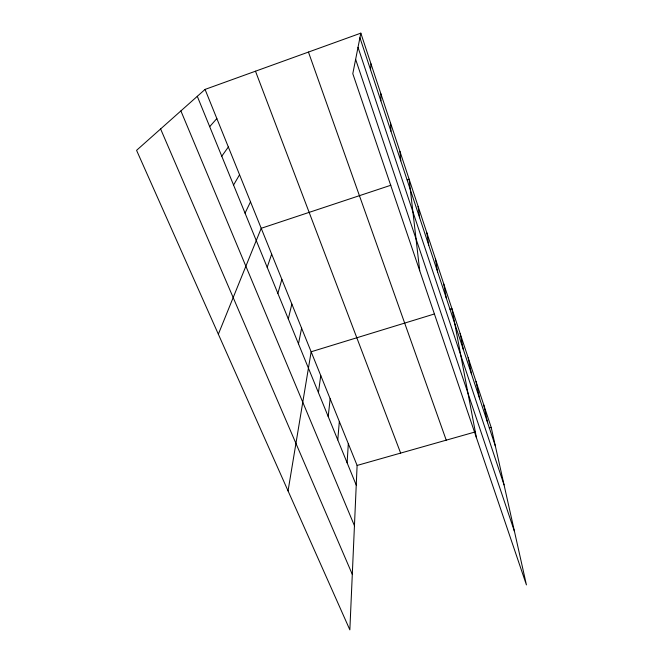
<?xml version="1.0" encoding="UTF-8"?>
<svg xmlns="http://www.w3.org/2000/svg" width="663" height="663" viewBox="0 0 663 663"><rect width="100%" height="100%" fill="white"/><g stroke="black" fill="none" stroke-linecap="round" stroke-linejoin="round"><path stroke-width="0.99" d="M205.058 89.414L357.108 465.443L349.849 629.85L136.57 150.335L205.058 89.414L360.829 33.15L491.192 427.403L526.43 584.907L352.799 73.692L360.829 33.15M347.114 462.766L348.315 443.704M370.542 69.706L370.973 63.839M337.774 439.925L339.332 421.486M328.218 416.555L330.149 398.77M318.439 392.637L320.751 375.54M288.049 490.91L311.146 351.771L434.116 314.063M298.483 343.815L301.607 328.185M288.297 318.911L291.853 304.068M277.872 293.411L281.874 279.388M267.197 267.297L271.664 254.136M218.351 334.21L261.214 228.296L390.88 185.234M245.045 213.13L250.515 201.842M233.558 185.027L239.558 174.75M221.774 156.211L228.337 146.995M209.69 126.65L216.842 118.561M407.198 179.822L409.112 179.184L419.72 270.736M449.928 309.207L451.909 308.602L476.424 437.663M357.108 465.443L475.495 431.862M489.228 427.958L491.192 427.403M160.612 128.945L352.293 574.357M180.891 110.912L354.448 525.726M197.292 96.326L356.238 485.101M255.487 71.198L400.651 453.094M308.444 52.07L446.232 440.157M355.633 59.355L514.48 531.477M358.012 47.346L504.054 484.885M359.926 37.7L495.377 446.108M483.683 404.712L487.636 422.762M476.009 381.498L479.705 398.861M468.161 357.755L471.592 374.396M460.13 333.464L463.288 349.343M443.746 283.913L446.307 298.159M435.392 258.645L437.638 272.029M426.839 232.779L428.762 245.252M418.08 206.301L419.662 217.812M399.93 151.404L400.767 160.827M390.515 122.937L390.946 131.241M380.869 93.756L380.877 100.875"/></g></svg>
